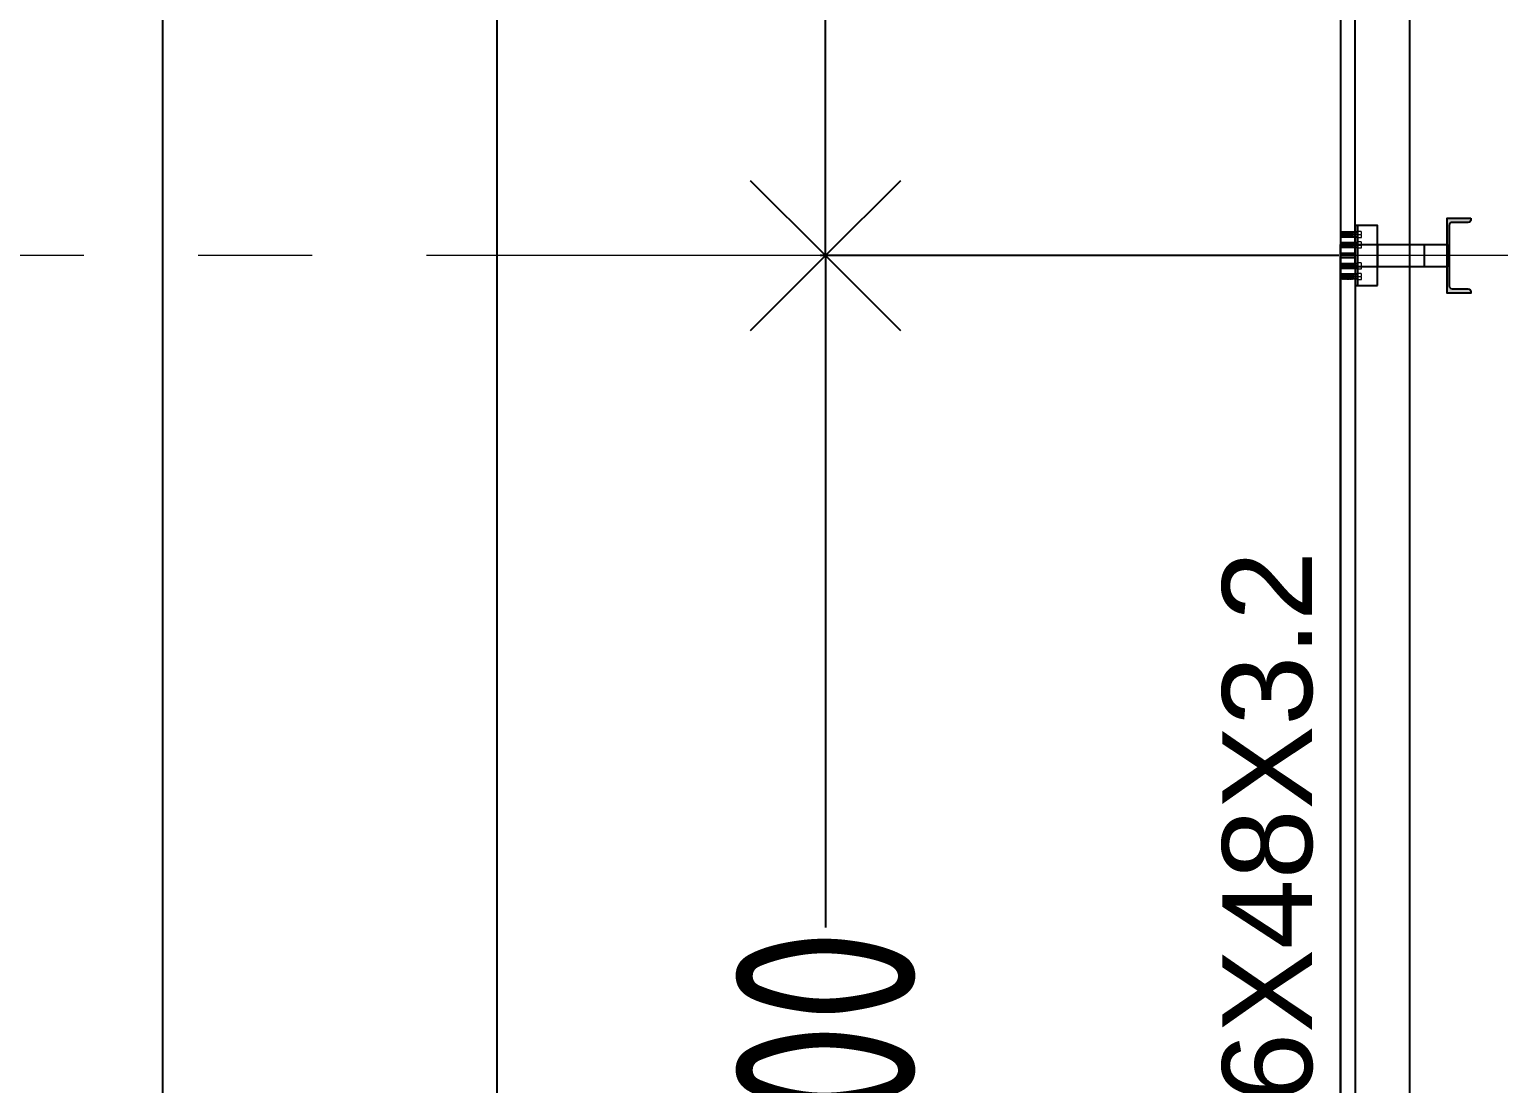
# Model space of a CAD drawing. Header units: millimetres. Extents: x 3470347 to 5996549, y -3470518 to 17149644.
# Drawn here: x 4828116 to 4833020, y 6614625 to 6618142 of the extents above; entities that cross this region are included whole.
import ezdxf
from ezdxf.enums import TextEntityAlignment as Align

# ---------------------------------------------------------------- set-up
doc = ezdxf.new("R2010")
doc.units = ezdxf.units.MM
doc.header["$MEASUREMENT"] = 0
doc.header["$PDMODE"] = 35
doc.header["$PDSIZE"] = -5
doc.linetypes.add('CENTER', pattern=[50.8, 31.75, -6.35, 6.35, -6.35])
doc.layers.get('0').update_dxf_attribs({"linetype": 'CONTINUOUS', "lineweight": 25})
doc.layers.get('DEFPOINTS').update_dxf_attribs({"linetype": 'CONTINUOUS', "lineweight": 25})
doc.layers.add('BOLT', color=1, linetype='CONTINUOUS')
doc.layers.add('lintel', color=2, linetype='CONTINUOUS')
for name, color, linetype, lineweight in [('CENTER', 8, 'CENTER', 0), ('channnel', 2, 'CONTINUOUS', 15), ('rRCC 2', 40, 'CONTINUOUS', 15)]:
    doc.layers.add(name, color=color, linetype=linetype, lineweight=lineweight)
doc.styles.add('DIM', font='geniso.shx', dxfattribs={"width": 0.85})
doc.styles.add('PDF Arial', font='arial.ttf')
doc.dimstyles.new('ST-100', dxfattribs={"dimscale": 100, "dimtxt": 7, "dimasz": 5, "dimexe": 0.18, "dimexo": 0.0625, "dimgap": 0.2, "dimtad": 0, "dimdec": 0, "dimzin": 0, "dimdsep": 46, "dimtxsty": 'DIM', "dimblk": 'OPEN90', "dimcen": 0.09, "dimclrd": 256, "dimclrt": 7, "dimadec": 0, "dimazin": 0, "dimtfac": 1, "dimtdec": 0, "dimtofl": 0, "dimtmove": 0, "dimatfit": 3, "dimldrblk": 'OPEN90', "dimfxl": 1, "dimtolj": 1, "dimtzin": 0, "dimlwd": -1, "dimarcsym": 0})

# ---------------------------------------------------------------- blocks, each defined once
blk = doc.blocks.new('_Open90')
at = {"color": 0, "linetype": 'ByBlock', "lineweight": -2}
for p, q in [((-0.5, 0.5), (0, 0)), ((0, 0), (-1, 0)), ((0, 0), (-0.5, -0.5))]:
    blk.add_line(p, q, dxfattribs=at)
blk = doc.blocks.new('*D1782')
at = {"layer": 'BOLT', "color": 0, "lineweight": -2}
for p, q in [((4832486.6, 6617387.3), (4830755.3, 6617387.3)), ((4832601.6, 6611587.3), (4830755.3, 6611587.3))]:
    blk.add_line(p, q, dxfattribs=at)
at = {"layer": 'BOLT'}
for p, q in [((4830773.3, 6616887.3), (4830773.3, 6615145)), ((4830773.3, 6612087.3), (4830773.3, 6613829.6))]:
    blk.add_line(p, q, dxfattribs=at)
at = {"layer": 'DEFPOINTS', "color": 0}
for p in [(4830773.3, 6617387.3), (4832492.9, 6617387.3), (4832607.9, 6611587.3)]:
    blk.add_point(p, dxfattribs=at)
at = {"layer": 'BOLT', "xscale": 500, "yscale": 500, "zscale": 500}
for p, rotation in [((4830773.3, 6617387.3), 90), ((4830773.3, 6611587.3), 270)]:
    blk.add_blockref('_Open90', p, dxfattribs=dict(at, rotation=rotation))
at = {"layer": 'BOLT', "color": 7, "insert": (4830773.3, 6614487.3), "char_height": 600, "attachment_point": 5, "rotation": 90, "style": 'DIM'}
blk.add_mtext('\\A1;5800', dxfattribs=at)
blk = doc.blocks.new('*D1785')
at = {"layer": 'BOLT', "color": 0, "lineweight": -2}
for p, q in [((4832486.6, 6623187.3), (4830755.3, 6623187.3)), ((4832486.6, 6617387.3), (4830755.3, 6617387.3))]:
    blk.add_line(p, q, dxfattribs=at)
at = {"layer": 'BOLT'}
for p, q in [((4830773.3, 6622687.3), (4830773.3, 6620945)), ((4830773.3, 6617887.3), (4830773.3, 6619629.6))]:
    blk.add_line(p, q, dxfattribs=at)
at = {"layer": 'DEFPOINTS', "color": 0}
for p in [(4832492.9, 6623187.3), (4830773.3, 6617387.3), (4832492.9, 6617387.3)]:
    blk.add_point(p, dxfattribs=at)
at = {"layer": 'BOLT', "xscale": 500, "yscale": 500, "zscale": 500}
for p, rotation in [((4830773.3, 6623187.3), 90), ((4830773.3, 6617387.3), 270)]:
    blk.add_blockref('_Open90', p, dxfattribs=dict(at, rotation=rotation))
at = {"layer": 'BOLT', "color": 7, "insert": (4830773.3, 6620287.3), "char_height": 600, "attachment_point": 5, "rotation": 90, "style": 'DIM'}
blk.add_mtext('\\A1;5800', dxfattribs=at)
blk = doc.blocks.new('*D1789')
at = {"layer": 'BOLT', "color": 0, "lineweight": -2}
for p, q in [((4829887.6, 6640627.3), (4829659.6, 6640627.3)), ((4829887.6, 6611587.3), (4829659.6, 6611587.3))]:
    blk.add_line(p, q, dxfattribs=at)
at = {"layer": 'BOLT'}
for p, q in [((4829677.6, 6640127.3), (4829677.6, 6628346.7)), ((4829677.6, 6612087.3), (4829677.6, 6623867.8))]:
    blk.add_line(p, q, dxfattribs=at)
at = {"layer": 'DEFPOINTS', "color": 0}
for p in [(4829893.9, 6640627.3), (4829677.6, 6611587.3), (4829893.9, 6611587.3)]:
    blk.add_point(p, dxfattribs=at)
at = {"layer": 'BOLT', "xscale": 500, "yscale": 500, "zscale": 500}
for p, rotation in [((4829677.6, 6640627.3), 90), ((4829677.6, 6611587.3), 270)]:
    blk.add_blockref('_Open90', p, dxfattribs=dict(at, rotation=rotation))
at = {"layer": 'BOLT', "color": 7, "insert": (4829677.6, 6626107.3), "char_height": 600, "attachment_point": 5, "rotation": 90, "style": 'DIM'}
blk.add_mtext('\\A1;29040 COL. C/C', dxfattribs=at)
blk = doc.blocks.new('*D1791')
at = {"layer": 'BOLT', "color": 0, "lineweight": -2}
for p, q in [((4832486.6, 6641107.3), (4828543.9, 6641107.3)), ((4832486.6, 6611107.3), (4828543.9, 6611107.3))]:
    blk.add_line(p, q, dxfattribs=at)
at = {"layer": 'BOLT'}
for p, q in [((4828561.9, 6640607.3), (4828561.9, 6628600.8)), ((4828561.9, 6611607.3), (4828561.9, 6623613.8))]:
    blk.add_line(p, q, dxfattribs=at)
at = {"layer": 'DEFPOINTS', "color": 0}
for p in [(4832492.9, 6641107.3), (4828561.9, 6611107.3), (4832492.9, 6611107.3)]:
    blk.add_point(p, dxfattribs=at)
at = {"layer": 'BOLT', "xscale": 500, "yscale": 500, "zscale": 500}
for p, rotation in [((4828561.9, 6641107.3), 90), ((4828561.9, 6611107.3), 270)]:
    blk.add_blockref('_Open90', p, dxfattribs=dict(at, rotation=rotation))
at = {"layer": 'BOLT', "color": 7, "insert": (4828561.9, 6626107.3), "char_height": 600, "attachment_point": 5, "rotation": 90, "style": 'DIM'}
blk.add_mtext('\\A1;30000 WALL O/O', dxfattribs=at)

msp = doc.modelspace()

# ---------------------------------------------------------------- hatches: boundary and pattern name
at = {"transparency": 33554559}
h = msp.add_hatch(color=1, dxfattribs=at)
h.dxf.hatch_style = 1
h.paths.add_polyline_path([(4832847.87, 6617512.26), (4832847.87, 6617262.26), (4832927.87, 6617262.26), (4832927.87, 6617266.36, 0.4142136), (4832917.87, 6617276.36), (4832864.97, 6617276.36, -0.4142136), (4832854.97, 6617286.36), (4832854.97, 6617488.16, -0.4142136), (4832864.97, 6617498.16), (4832917.87, 6617498.16, 0.4142136), (4832927.87, 6617508.16), (4832927.87, 6617512.26)])

# ---------------------------------------------------------------- linework, layer by layer
at = {"color": 8, "linetype": 'ByBlock'}
for p, q in [((4832548.87, 6617465.26, 0), (4832492.87, 6617465.26, 0)), ((4832548.87, 6617457.26, 0), (4832492.87, 6617457.26, 0)), ((4832548.87, 6617449.26, 0), (4832492.87, 6617449.26, 0)), ((4832548.87, 6617430.26, 0), (4832492.87, 6617430.26, 0)), ((4832548.87, 6617422.26, 0), (4832492.87, 6617422.26, 0)), ((4832548.87, 6617414.26, 0), (4832492.87, 6617414.26, 0)), ((4832548.87, 6617360.26, 0), (4832492.87, 6617360.26, 0)), ((4832548.87, 6617352.26, 0), (4832492.87, 6617352.26, 0)), ((4832548.87, 6617344.26, 0), (4832492.87, 6617344.26, 0)), ((4832548.87, 6617325.26, 0), (4832492.87, 6617325.26, 0)), ((4832548.87, 6617317.26, 0), (4832492.87, 6617317.26, 0)), ((4832548.87, 6617309.26, 0), (4832492.87, 6617309.26, 0))]:
    msp.add_line(p, q, dxfattribs=at)
at = {"color": 3}
msp.add_line((4832548.87, 6617487.26, 0), (4832548.87, 6617287.26, 0), dxfattribs=at)
at = {"color": 2}
for p, q in [((4832540.87, 6617393.93, 0), (4832492.87, 6617393.93, 0)), ((4832540.87, 6617393.93, 0), (4832492.87, 6617393.93, 0)), ((4832540.87, 6617380.59, 0), (4832492.87, 6617380.59, 0)), ((4832540.87, 6617380.59, 0), (4832492.87, 6617380.59, 0))]:
    msp.add_line(p, q, dxfattribs=at)
at = {"color": 8, "elevation": 0}
for points in [[(4832492.87, 6641107.26), (4832492.87, 6611107.26), (4862492.87, 6611107.26), (4862492.87, 6641107.26)], [(4832722.87, 6640877.26), (4832722.87, 6611337.26), (4862262.87, 6611337.26), (4862262.87, 6640877.26)]]:
    msp.add_lwpolyline(points, close=True, dxfattribs=at)
at = {"color": 6, "linetype": 'ByBlock', "elevation": 0}
for points in [[(4832492.87, 6623180.59), (4832492.87, 6617393.93), (4832540.87, 6617393.93), (4832540.87, 6623180.59)], [(4832492.87, 6611593.93), (4832492.87, 6617380.59), (4832540.87, 6617380.59), (4832540.87, 6611593.93)]]:
    msp.add_lwpolyline(points, close=True, dxfattribs=at)
at = {"color": 1, "elevation": 0}
msp.add_lwpolyline([(4832927.87, 6617512.26), (4832927.87, 6617508.16, -0.4142136), (4832917.87, 6617498.16), (4832864.97, 6617498.16, 0.4142136), (4832854.97, 6617488.16), (4832854.97, 6617286.36, 0.4142136), (4832864.97, 6617276.36), (4832917.87, 6617276.36, -0.4142136), (4832927.87, 6617266.36), (4832927.87, 6617262.26), (4832847.87, 6617262.26), (4832847.87, 6617512.26)], format="xyb", close=True, dxfattribs=at)
at = {"color": 3, "elevation": 0}
for points in [[(4832615.87, 6617287.26), (4832615.87, 6617487.26), (4832540.87, 6617487.26), (4832540.87, 6617287.26)], [(4832540.87, 6617424.76), (4832615.87, 6617424.76), (4832615.87, 6617349.76), (4832540.87, 6617349.76)], [(4832772.87, 6617424.76), (4832847.87, 6617424.76), (4832847.87, 6617349.76), (4832772.87, 6617349.76)]]:
    msp.add_lwpolyline(points, close=True, dxfattribs=at)
at = {"layer": 'CENTER', "color": 8, "ltscale": 60}
msp.add_line((4864873.95, 6617387.26, 0), (4827811.52, 6617387.26, 0), dxfattribs=at)
at = {"layer": 'channnel', "color": 8, "linetype": 'ByBlock'}
for p, q in [((4832548.87, 6617465.26, 0), (4832492.87, 6617465.26, 0)), ((4832492.87, 6617465.26, 0), (4832492.87, 6617449.26, 0)), ((4832534.47, 6617449.26, 0), (4832534.47, 6617465.26, 0)), ((4832548.87, 6617467.93, 0), (4832548.87, 6617446.59, 0)), ((4832561.19, 6617467.93, 0), (4832548.87, 6617467.93, 0)), ((4832548.87, 6617457.26, 0), (4832561.19, 6617457.26, 0)), ((4832548.87, 6617449.26, 0), (4832492.87, 6617449.26, 0)), ((4832548.87, 6617430.26, 0), (4832492.87, 6617430.26, 0)), ((4832492.87, 6617430.26, 0), (4832492.87, 6617414.26, 0)), ((4832548.87, 6617414.26, 0), (4832492.87, 6617414.26, 0)), ((4832534.47, 6617414.26, 0), (4832534.47, 6617430.26, 0)), ((4832561.19, 6617446.59, 0), (4832548.87, 6617446.59, 0)), ((4832548.87, 6617432.93, 0), (4832548.87, 6617411.59, 0)), ((4832561.19, 6617432.93, 0), (4832548.87, 6617432.93, 0)), ((4832548.87, 6617422.26, 0), (4832561.19, 6617422.26, 0)), ((4832561.19, 6617411.59, 0), (4832548.87, 6617411.59, 0)), ((4832548.87, 6617360.26, 0), (4832492.87, 6617360.26, 0)), ((4832492.87, 6617344.26, 0), (4832492.87, 6617360.26, 0)), ((4832534.47, 6617360.26, 0), (4832534.47, 6617344.26, 0)), ((4832548.87, 6617341.59, 0), (4832548.87, 6617362.93, 0)), ((4832561.19, 6617362.93, 0), (4832548.87, 6617362.93, 0)), ((4832548.87, 6617344.26, 0), (4832492.87, 6617344.26, 0)), ((4832548.87, 6617325.26, 0), (4832492.87, 6617325.26, 0)), ((4832492.87, 6617309.26, 0), (4832492.87, 6617325.26, 0)), ((4832548.87, 6617309.26, 0), (4832492.87, 6617309.26, 0)), ((4832534.47, 6617325.26, 0), (4832534.47, 6617309.26, 0)), ((4832548.87, 6617352.26, 0), (4832561.19, 6617352.26, 0)), ((4832561.19, 6617341.59, 0), (4832548.87, 6617341.59, 0)), ((4832548.87, 6617306.59, 0), (4832548.87, 6617327.93, 0)), ((4832561.19, 6617327.93, 0), (4832548.87, 6617327.93, 0)), ((4832548.87, 6617317.26, 0), (4832561.19, 6617317.26, 0)), ((4832561.19, 6617306.59, 0), (4832548.87, 6617306.59, 0))]:
    msp.add_line(p, q, dxfattribs=at)
at = {"layer": 'channnel', "color": 8, "linetype": 'Continuous'}
for p, q in [((4832498.67, 6617449.84, 0), (4832492.87, 6617462.27, 0)), ((4832497.42, 6617449.26, 0), (4832492.87, 6617459.02, 0)), ((4832495.63, 6617449.84, 0), (4832492.87, 6617455.76, 0)), ((4832494.39, 6617449.26, 0), (4832492.87, 6617452.51, 0)), ((4832500.45, 6617449.26, 0), (4832493.26, 6617464.68, 0)), ((4832501.7, 6617449.84, 0), (4832494.51, 6617465.26, 0)), ((4832503.49, 6617449.26, 0), (4832496.3, 6617464.68, 0)), ((4832504.73, 6617449.84, 0), (4832497.54, 6617465.26, 0)), ((4832506.52, 6617449.26, 0), (4832499.33, 6617464.68, 0)), ((4832508.04, 6617449.26, 0), (4832500.58, 6617465.26, 0)), ((4832509.29, 6617449.84, 0), (4832502.37, 6617464.68, 0)), ((4832511.07, 6617449.26, 0), (4832503.61, 6617465.26, 0)), ((4832512.32, 6617449.84, 0), (4832505.4, 6617464.68, 0)), ((4832514.11, 6617449.26, 0), (4832506.65, 6617465.26, 0)), ((4832515.35, 6617449.84, 0), (4832508.44, 6617464.68, 0)), ((4832517.14, 6617449.26, 0), (4832509.68, 6617465.26, 0)), ((4832518.39, 6617449.84, 0), (4832511.47, 6617464.68, 0)), ((4832520.18, 6617449.26, 0), (4832512.72, 6617465.26, 0)), ((4832521.42, 6617449.84, 0), (4832514.5, 6617464.68, 0)), ((4832522.75, 6617449.26, 0), (4832515.29, 6617465.26, 0)), ((4832515.49, 6617449.84, 0), (4832520.57, 6617464.68, 0)), ((4832523.21, 6617449.26, 0), (4832515.75, 6617465.26, 0)), ((4832516.68, 6617449.26, 0), (4832515.89, 6617465.26, 0)), ((4832524, 6617449.84, 0), (4832517.08, 6617464.68, 0)), ((4832517.28, 6617449.26, 0), (4832521.82, 6617465.26, 0)), ((4832524.46, 6617449.84, 0), (4832517.54, 6617464.68, 0)), ((4832517.93, 6617449.84, 0), (4832517.68, 6617464.68, 0)), ((4832525.78, 6617449.26, 0), (4832518.32, 6617465.26, 0)), ((4832526.25, 6617449.26, 0), (4832518.78, 6617465.26, 0)), ((4832519.72, 6617449.26, 0), (4832524.26, 6617465.26, 0)), ((4832519.96, 6617465.01, 0), (4832519.84, 6617465.26, 0)), ((4832527.03, 6617449.84, 0), (4832520.11, 6617464.68, 0)), ((4832520.96, 6617449.84, 0), (4832526.04, 6617464.68, 0)), ((4832528.82, 6617449.26, 0), (4832521.36, 6617465.26, 0)), ((4832522.99, 6617465.01, 0), (4832522.88, 6617465.26, 0)), ((4832530.07, 6617449.84, 0), (4832523.15, 6617464.68, 0)), ((4832523.86, 6617449.84, 0), (4832523.61, 6617464.68, 0)), ((4832531.85, 6617449.26, 0), (4832524.39, 6617465.26, 0)), ((4832525.65, 6617449.26, 0), (4832524.85, 6617465.26, 0)), ((4832526.03, 6617465.01, 0), (4832525.91, 6617465.26, 0)), ((4832533.1, 6617449.84, 0), (4832526.18, 6617464.68, 0)), ((4832526.89, 6617449.84, 0), (4832526.64, 6617464.68, 0)), ((4832534.47, 6617450.15, 0), (4832527.43, 6617465.26, 0)), ((4832529.06, 6617465.01, 0), (4832528.94, 6617465.26, 0)), ((4832534.47, 6617453.41, 0), (4832529.21, 6617464.68, 0)), ((4832534.47, 6617456.66, 0), (4832530.46, 6617465.26, 0)), ((4832532.09, 6617465.01, 0), (4832531.98, 6617465.26, 0)), ((4832534.47, 6617459.91, 0), (4832532.25, 6617464.68, 0)), ((4832534.47, 6617463.17, 0), (4832533.5, 6617465.26, 0)), ((4832535.13, 6617465.01, 0), (4832535.01, 6617465.26, 0)), ((4832498.67, 6617414.84, 0), (4832492.87, 6617427.27, 0)), ((4832497.42, 6617414.26, 0), (4832492.87, 6617424.02, 0)), ((4832495.63, 6617414.84, 0), (4832492.87, 6617420.76, 0)), ((4832494.39, 6617414.26, 0), (4832492.87, 6617417.51, 0)), ((4832500.45, 6617414.26, 0), (4832493.26, 6617429.68, 0)), ((4832501.7, 6617414.84, 0), (4832494.51, 6617430.26, 0)), ((4832503.49, 6617414.26, 0), (4832496.3, 6617429.68, 0)), ((4832504.73, 6617414.84, 0), (4832497.54, 6617430.26, 0)), ((4832506.52, 6617414.26, 0), (4832499.33, 6617429.68, 0)), ((4832508.04, 6617414.26, 0), (4832500.58, 6617430.26, 0)), ((4832509.29, 6617414.84, 0), (4832502.37, 6617429.68, 0)), ((4832511.07, 6617414.26, 0), (4832503.61, 6617430.26, 0)), ((4832512.32, 6617414.84, 0), (4832505.4, 6617429.68, 0)), ((4832514.11, 6617414.26, 0), (4832506.65, 6617430.26, 0)), ((4832515.35, 6617414.84, 0), (4832508.44, 6617429.68, 0)), ((4832517.14, 6617414.26, 0), (4832509.68, 6617430.26, 0)), ((4832518.39, 6617414.84, 0), (4832511.47, 6617429.68, 0)), ((4832520.18, 6617414.26, 0), (4832512.72, 6617430.26, 0)), ((4832521.42, 6617414.84, 0), (4832514.5, 6617429.68, 0)), ((4832522.75, 6617414.26, 0), (4832515.29, 6617430.26, 0)), ((4832515.49, 6617414.84, 0), (4832520.57, 6617429.68, 0)), ((4832523.21, 6617414.26, 0), (4832515.75, 6617430.26, 0)), ((4832516.68, 6617414.26, 0), (4832515.89, 6617430.26, 0)), ((4832524, 6617414.84, 0), (4832517.08, 6617429.68, 0)), ((4832517.28, 6617414.26, 0), (4832521.82, 6617430.26, 0)), ((4832524.46, 6617414.84, 0), (4832517.54, 6617429.68, 0)), ((4832517.93, 6617414.84, 0), (4832517.68, 6617429.68, 0)), ((4832525.78, 6617414.26, 0), (4832518.32, 6617430.26, 0)), ((4832526.25, 6617414.26, 0), (4832518.78, 6617430.26, 0)), ((4832519.72, 6617414.26, 0), (4832524.26, 6617430.26, 0)), ((4832519.96, 6617430.01, 0), (4832519.84, 6617430.26, 0)), ((4832527.03, 6617414.84, 0), (4832520.11, 6617429.68, 0)), ((4832520.96, 6617414.84, 0), (4832526.04, 6617429.68, 0)), ((4832528.82, 6617414.26, 0), (4832521.36, 6617430.26, 0)), ((4832522.99, 6617430.01, 0), (4832522.88, 6617430.26, 0)), ((4832530.07, 6617414.84, 0), (4832523.15, 6617429.68, 0)), ((4832523.86, 6617414.84, 0), (4832523.61, 6617429.68, 0)), ((4832531.85, 6617414.26, 0), (4832524.39, 6617430.26, 0)), ((4832525.65, 6617414.26, 0), (4832524.85, 6617430.26, 0)), ((4832526.03, 6617430.01, 0), (4832525.91, 6617430.26, 0)), ((4832533.1, 6617414.84, 0), (4832526.18, 6617429.68, 0)), ((4832526.89, 6617414.84, 0), (4832526.64, 6617429.68, 0)), ((4832534.47, 6617415.15, 0), (4832527.43, 6617430.26, 0)), ((4832529.06, 6617430.01, 0), (4832528.94, 6617430.26, 0)), ((4832534.47, 6617418.41, 0), (4832529.21, 6617429.68, 0)), ((4832534.47, 6617421.66, 0), (4832530.46, 6617430.26, 0)), ((4832532.09, 6617430.01, 0), (4832531.98, 6617430.26, 0)), ((4832534.47, 6617424.91, 0), (4832532.25, 6617429.68, 0)), ((4832534.47, 6617428.17, 0), (4832533.5, 6617430.26, 0)), ((4832535.13, 6617430.01, 0), (4832535.01, 6617430.26, 0)), ((4832494.39, 6617360.26, 0), (4832492.87, 6617357.01, 0)), ((4832497.42, 6617360.26, 0), (4832492.87, 6617350.5, 0)), ((4832495.63, 6617359.68, 0), (4832492.87, 6617353.76, 0)), ((4832498.67, 6617359.68, 0), (4832492.87, 6617347.25, 0)), ((4832500.45, 6617360.26, 0), (4832493.26, 6617344.84, 0)), ((4832501.7, 6617359.68, 0), (4832494.51, 6617344.26, 0)), ((4832503.49, 6617360.26, 0), (4832496.3, 6617344.84, 0)), ((4832504.73, 6617359.68, 0), (4832497.54, 6617344.26, 0)), ((4832506.52, 6617360.26, 0), (4832499.33, 6617344.84, 0)), ((4832508.04, 6617360.26, 0), (4832500.58, 6617344.26, 0)), ((4832509.29, 6617359.68, 0), (4832502.37, 6617344.84, 0)), ((4832511.07, 6617360.26, 0), (4832503.61, 6617344.26, 0)), ((4832512.32, 6617359.68, 0), (4832505.4, 6617344.84, 0)), ((4832514.11, 6617360.26, 0), (4832506.65, 6617344.26, 0)), ((4832515.35, 6617359.68, 0), (4832508.44, 6617344.84, 0)), ((4832517.14, 6617360.26, 0), (4832509.68, 6617344.26, 0)), ((4832518.39, 6617359.68, 0), (4832511.47, 6617344.84, 0)), ((4832520.18, 6617360.26, 0), (4832512.72, 6617344.26, 0)), ((4832521.42, 6617359.68, 0), (4832514.5, 6617344.84, 0)), ((4832522.75, 6617360.26, 0), (4832515.29, 6617344.26, 0)), ((4832515.49, 6617359.68, 0), (4832520.57, 6617344.84, 0)), ((4832523.21, 6617360.26, 0), (4832515.75, 6617344.26, 0)), ((4832516.68, 6617360.26, 0), (4832515.89, 6617344.26, 0)), ((4832524, 6617359.68, 0), (4832517.08, 6617344.84, 0)), ((4832517.28, 6617360.26, 0), (4832521.82, 6617344.26, 0)), ((4832524.46, 6617359.68, 0), (4832517.54, 6617344.84, 0)), ((4832517.93, 6617359.68, 0), (4832517.68, 6617344.84, 0)), ((4832525.78, 6617360.26, 0), (4832518.32, 6617344.26, 0)), ((4832526.25, 6617360.26, 0), (4832518.78, 6617344.26, 0)), ((4832519.72, 6617360.26, 0), (4832524.26, 6617344.26, 0)), ((4832527.03, 6617359.68, 0), (4832520.11, 6617344.84, 0)), ((4832520.96, 6617359.68, 0), (4832526.04, 6617344.84, 0)), ((4832528.82, 6617360.26, 0), (4832521.36, 6617344.26, 0)), ((4832530.07, 6617359.68, 0), (4832523.15, 6617344.84, 0)), ((4832523.86, 6617359.68, 0), (4832523.61, 6617344.84, 0)), ((4832531.85, 6617360.26, 0), (4832524.39, 6617344.26, 0)), ((4832525.65, 6617360.26, 0), (4832524.85, 6617344.26, 0)), ((4832533.1, 6617359.68, 0), (4832526.18, 6617344.84, 0)), ((4832526.89, 6617359.68, 0), (4832526.64, 6617344.84, 0)), ((4832534.47, 6617359.37, 0), (4832527.43, 6617344.26, 0)), ((4832534.47, 6617356.12, 0), (4832529.21, 6617344.84, 0)), ((4832494.39, 6617325.26, 0), (4832492.87, 6617322.01, 0)), ((4832497.42, 6617325.26, 0), (4832492.87, 6617315.5, 0)), ((4832495.63, 6617324.68, 0), (4832492.87, 6617318.76, 0)), ((4832498.67, 6617324.68, 0), (4832492.87, 6617312.25, 0)), ((4832500.45, 6617325.26, 0), (4832493.26, 6617309.84, 0)), ((4832501.7, 6617324.68, 0), (4832494.51, 6617309.26, 0)), ((4832503.49, 6617325.26, 0), (4832496.3, 6617309.84, 0)), ((4832504.73, 6617324.68, 0), (4832497.54, 6617309.26, 0)), ((4832506.52, 6617325.26, 0), (4832499.33, 6617309.84, 0)), ((4832508.04, 6617325.26, 0), (4832500.58, 6617309.26, 0)), ((4832509.29, 6617324.68, 0), (4832502.37, 6617309.84, 0)), ((4832511.07, 6617325.26, 0), (4832503.61, 6617309.26, 0)), ((4832512.32, 6617324.68, 0), (4832505.4, 6617309.84, 0)), ((4832514.11, 6617325.26, 0), (4832506.65, 6617309.26, 0)), ((4832515.35, 6617324.68, 0), (4832508.44, 6617309.84, 0)), ((4832517.14, 6617325.26, 0), (4832509.68, 6617309.26, 0)), ((4832518.39, 6617324.68, 0), (4832511.47, 6617309.84, 0)), ((4832520.18, 6617325.26, 0), (4832512.72, 6617309.26, 0)), ((4832521.42, 6617324.68, 0), (4832514.5, 6617309.84, 0)), ((4832522.75, 6617325.26, 0), (4832515.29, 6617309.26, 0)), ((4832515.49, 6617324.68, 0), (4832520.57, 6617309.84, 0)), ((4832523.21, 6617325.26, 0), (4832515.75, 6617309.26, 0)), ((4832516.68, 6617325.26, 0), (4832515.89, 6617309.26, 0)), ((4832524, 6617324.68, 0), (4832517.08, 6617309.84, 0)), ((4832517.28, 6617325.26, 0), (4832521.82, 6617309.26, 0)), ((4832524.46, 6617324.68, 0), (4832517.54, 6617309.84, 0)), ((4832517.93, 6617324.68, 0), (4832517.68, 6617309.84, 0)), ((4832525.78, 6617325.26, 0), (4832518.32, 6617309.26, 0)), ((4832526.25, 6617325.26, 0), (4832518.78, 6617309.26, 0)), ((4832519.72, 6617325.26, 0), (4832524.26, 6617309.26, 0)), ((4832519.96, 6617344.51, 0), (4832519.84, 6617344.26, 0)), ((4832519.96, 6617309.51, 0), (4832519.84, 6617309.26, 0)), ((4832527.03, 6617324.68, 0), (4832520.11, 6617309.84, 0)), ((4832520.96, 6617324.68, 0), (4832526.04, 6617309.84, 0)), ((4832528.82, 6617325.26, 0), (4832521.36, 6617309.26, 0)), ((4832522.99, 6617344.51, 0), (4832522.88, 6617344.26, 0)), ((4832522.99, 6617309.51, 0), (4832522.88, 6617309.26, 0)), ((4832530.07, 6617324.68, 0), (4832523.15, 6617309.84, 0)), ((4832523.86, 6617324.68, 0), (4832523.61, 6617309.84, 0)), ((4832531.85, 6617325.26, 0), (4832524.39, 6617309.26, 0)), ((4832525.65, 6617325.26, 0), (4832524.85, 6617309.26, 0)), ((4832526.03, 6617344.51, 0), (4832525.91, 6617344.26, 0)), ((4832526.03, 6617309.51, 0), (4832525.91, 6617309.26, 0)), ((4832533.1, 6617324.68, 0), (4832526.18, 6617309.84, 0)), ((4832526.89, 6617324.68, 0), (4832526.64, 6617309.84, 0)), ((4832534.47, 6617324.37, 0), (4832527.43, 6617309.26, 0)), ((4832529.06, 6617344.51, 0), (4832528.94, 6617344.26, 0)), ((4832529.06, 6617309.51, 0), (4832528.94, 6617309.26, 0)), ((4832534.47, 6617321.12, 0), (4832529.21, 6617309.84, 0)), ((4832534.47, 6617352.86, 0), (4832530.46, 6617344.26, 0)), ((4832534.47, 6617317.86, 0), (4832530.46, 6617309.26, 0)), ((4832532.09, 6617344.51, 0), (4832531.98, 6617344.26, 0)), ((4832532.09, 6617309.51, 0), (4832531.98, 6617309.26, 0)), ((4832534.47, 6617349.61, 0), (4832532.25, 6617344.84, 0)), ((4832534.47, 6617314.61, 0), (4832532.25, 6617309.84, 0)), ((4832534.47, 6617346.35, 0), (4832533.5, 6617344.26, 0)), ((4832534.47, 6617311.35, 0), (4832533.5, 6617309.26, 0)), ((4832535.13, 6617344.51, 0), (4832535.01, 6617344.26, 0)), ((4832535.13, 6617309.51, 0), (4832535.01, 6617309.26, 0))]:
    msp.add_line(p, q, dxfattribs=at)
for centre, radius, start, end in [((4832493.89, 6617464.97, 0), 0.688, 25, 205), ((4832496.92, 6617464.97, 0), 0.688, 25, 205), ((4832499.96, 6617464.97, 0), 0.688, 25, 205), ((4832502.99, 6617464.97, 0), 0.688, 25, 205), ((4832506.02, 6617464.97, 0), 0.688, 25, 205), ((4832509.06, 6617464.97, 0), 0.688, 25, 205), ((4832512.09, 6617464.97, 0), 0.688, 25, 205), ((4832515.13, 6617464.97, 0), 0.687, 25, 205), ((4832521.79, 6617485.68, 0), 21.43, 252.35517, 281.45871), ((4832522.38, 6617485.68, 0), 21.43, 252.35517, 281.45871), ((4832517.7, 6617464.97, 0), 0.688, 25, 205), ((4832518.16, 6617464.97, 0), 0.688, 25, 205), ((4832521.63, 6617457.41, 0), 8.28, 71.5284, 118.5661), ((4832520.74, 6617464.97, 0), 0.688, 25, 205), ((4832521.2, 6617464.97, 0), 0.688, 25, 205), ((4832523.77, 6617464.97, 0), 0.688, 25, 205), ((4832524.23, 6617464.97, 0), 0.688, 25, 205), ((4832526.8, 6617464.97, 0), 0.688, 25, 205), ((4832529.84, 6617464.97, 0), 0.688, 25, 205), ((4832532.87, 6617464.97, 0), 0.688, 25, 205), ((4832493.89, 6617429.97, 0), 0.688, 25, 205), ((4832495.01, 6617449.55, 0), 0.688, 205, 25), ((4832495.01, 6617414.55, 0), 0.688, 205, 25), ((4832496.92, 6617429.97, 0), 0.688, 25, 205), ((4832498.04, 6617449.55, 0), 0.687, 205, 25), ((4832498.04, 6617414.55, 0), 0.687, 205, 25), ((4832499.96, 6617429.97, 0), 0.688, 25, 205), ((4832501.08, 6617449.55, 0), 0.688, 205, 25), ((4832501.08, 6617414.55, 0), 0.688, 205, 25), ((4832502.99, 6617429.97, 0), 0.688, 25, 205), ((4832504.11, 6617449.55, 0), 0.688, 205, 25), ((4832504.11, 6617414.55, 0), 0.688, 205, 25), ((4832506.02, 6617429.97, 0), 0.688, 25, 205), ((4832508.66, 6617449.55, 0), 0.688, 205, 25), ((4832508.66, 6617414.55, 0), 0.688, 205, 25), ((4832509.06, 6617429.97, 0), 0.688, 25, 205), ((4832511.7, 6617449.55, 0), 0.688, 205, 25), ((4832511.7, 6617414.55, 0), 0.688, 205, 25), ((4832512.09, 6617429.97, 0), 0.688, 25, 205), ((4832514.73, 6617449.55, 0), 0.687, 205, 25), ((4832514.73, 6617414.55, 0), 0.687, 205, 25), ((4832515.13, 6617429.97, 0), 0.687, 25, 205), ((4832521.79, 6617450.68, 0), 21.43, 252.35517, 281.45871), ((4832519.75, 6617428.84, 0), 21.43, 72.35517, 101.45871), ((4832519.75, 6617393.84, 0), 21.43, 72.35517, 101.45871), ((4832522.38, 6617450.68, 0), 21.43, 252.35517, 281.45871), ((4832517.31, 6617449.55, 0), 0.687, 205, 25), ((4832517.31, 6617414.55, 0), 0.687, 205, 25), ((4832517.7, 6617429.97, 0), 0.688, 25, 205), ((4832517.77, 6617449.55, 0), 0.688, 205, 25), ((4832517.77, 6617414.55, 0), 0.688, 205, 25), ((4832519.9, 6617457.11, 0), 8.28, 251.5284, 298.5661), ((4832519.9, 6617422.11, 0), 8.28, 251.5284, 298.5661), ((4832518.16, 6617429.97, 0), 0.688, 25, 205), ((4832521.63, 6617422.41, 0), 8.28, 71.5284, 118.5661), ((4832520.34, 6617449.55, 0), 0.687, 205, 25), ((4832520.34, 6617414.55, 0), 0.687, 205, 25), ((4832520.74, 6617429.97, 0), 0.688, 25, 205), ((4832520.8, 6617449.55, 0), 0.688, 205, 25), ((4832520.8, 6617414.55, 0), 0.688, 205, 25), ((4832521.2, 6617429.97, 0), 0.688, 25, 205), ((4832523.37, 6617449.55, 0), 0.687, 205, 25), ((4832523.37, 6617414.55, 0), 0.687, 205, 25), ((4832523.77, 6617429.97, 0), 0.688, 25, 205), ((4832523.83, 6617449.55, 0), 0.687, 205, 25), ((4832523.83, 6617414.55, 0), 0.687, 205, 25), ((4832524.23, 6617429.97, 0), 0.688, 25, 205), ((4832526.27, 6617449.55, 0), 0.688, 205, 25), ((4832526.27, 6617414.55, 0), 0.688, 205, 25), ((4832526.41, 6617449.55, 0), 0.687, 205, 25), ((4832526.41, 6617414.55, 0), 0.687, 205, 25), ((4832526.8, 6617429.97, 0), 0.688, 25, 205), ((4832529.44, 6617449.55, 0), 0.687, 205, 25), ((4832529.44, 6617414.55, 0), 0.687, 205, 25), ((4832529.84, 6617429.97, 0), 0.688, 25, 205), ((4832532.48, 6617449.55, 0), 0.687, 205, 25), ((4832532.48, 6617414.55, 0), 0.687, 205, 25), ((4832532.87, 6617429.97, 0), 0.688, 25, 205), ((4832495.01, 6617359.97, 0), 0.688, 335, 155), ((4832498.04, 6617359.97, 0), 0.687, 335, 155), ((4832501.08, 6617359.97, 0), 0.688, 335, 155), ((4832504.11, 6617359.97, 0), 0.688, 335, 155), ((4832508.66, 6617359.97, 0), 0.688, 335, 155), ((4832511.7, 6617359.97, 0), 0.688, 335, 155), ((4832514.73, 6617359.97, 0), 0.687, 335, 155), ((4832519.75, 6617380.68, 0), 21.43, 258.54129, 287.64483), ((4832517.31, 6617359.97, 0), 0.687, 335, 155), ((4832517.77, 6617359.97, 0), 0.688, 335, 155), ((4832519.9, 6617352.41, 0), 8.28, 61.4339, 108.4716), ((4832520.34, 6617359.97, 0), 0.687, 335, 155), ((4832520.8, 6617359.97, 0), 0.688, 335, 155), ((4832523.37, 6617359.97, 0), 0.687, 335, 155), ((4832523.83, 6617359.97, 0), 0.687, 335, 155), ((4832526.27, 6617359.97, 0), 0.688, 335, 155), ((4832526.41, 6617359.97, 0), 0.687, 335, 155), ((4832529.44, 6617359.97, 0), 0.687, 335, 155), ((4832532.48, 6617359.97, 0), 0.687, 335, 155), ((4832493.89, 6617344.55, 0), 0.688, 155, 335), ((4832493.89, 6617309.55, 0), 0.688, 155, 335), ((4832495.01, 6617324.97, 0), 0.688, 335, 155), ((4832496.92, 6617344.55, 0), 0.688, 155, 335), ((4832496.92, 6617309.55, 0), 0.688, 155, 335), ((4832498.04, 6617324.97, 0), 0.687, 335, 155), ((4832499.96, 6617344.55, 0), 0.688, 155, 335), ((4832499.96, 6617309.55, 0), 0.688, 155, 335), ((4832501.08, 6617324.97, 0), 0.688, 335, 155), ((4832502.99, 6617344.55, 0), 0.688, 155, 335), ((4832502.99, 6617309.55, 0), 0.688, 155, 335), ((4832504.11, 6617324.97, 0), 0.688, 335, 155), ((4832506.02, 6617344.55, 0), 0.688, 155, 335), ((4832506.02, 6617309.55, 0), 0.688, 155, 335), ((4832508.66, 6617324.97, 0), 0.688, 335, 155), ((4832509.06, 6617344.55, 0), 0.688, 155, 335), ((4832509.06, 6617309.55, 0), 0.688, 155, 335), ((4832511.7, 6617324.97, 0), 0.688, 335, 155), ((4832512.09, 6617344.55, 0), 0.688, 155, 335), ((4832512.09, 6617309.55, 0), 0.688, 155, 335), ((4832514.73, 6617324.97, 0), 0.687, 335, 155), ((4832515.13, 6617344.55, 0), 0.687, 155, 335), ((4832515.13, 6617309.55, 0), 0.687, 155, 335), ((4832521.79, 6617323.84, 0), 21.43, 78.54129, 107.64483), ((4832521.79, 6617288.84, 0), 21.43, 78.54129, 107.64483), ((4832519.75, 6617345.68, 0), 21.43, 258.54129, 287.64483), ((4832522.38, 6617323.84, 0), 21.43, 78.54129, 107.64483), ((4832522.38, 6617288.84, 0), 21.43, 78.54129, 107.64483), ((4832517.31, 6617324.97, 0), 0.687, 335, 155), ((4832517.7, 6617344.55, 0), 0.688, 155, 335), ((4832517.7, 6617309.55, 0), 0.688, 155, 335), ((4832517.77, 6617324.97, 0), 0.688, 335, 155), ((4832519.9, 6617317.41, 0), 8.28, 61.4339, 108.4716), ((4832518.16, 6617344.55, 0), 0.688, 155, 335), ((4832518.16, 6617309.55, 0), 0.688, 155, 335), ((4832521.63, 6617352.11, 0), 8.28, 241.4339, 288.4716), ((4832521.63, 6617317.11, 0), 8.28, 241.4339, 288.4716), ((4832520.34, 6617324.97, 0), 0.687, 335, 155), ((4832520.74, 6617344.55, 0), 0.688, 155, 335), ((4832520.74, 6617309.55, 0), 0.688, 155, 335), ((4832520.8, 6617324.97, 0), 0.688, 335, 155), ((4832521.2, 6617344.55, 0), 0.688, 155, 335), ((4832521.2, 6617309.55, 0), 0.688, 155, 335), ((4832523.37, 6617324.97, 0), 0.687, 335, 155), ((4832523.77, 6617344.55, 0), 0.688, 155, 335), ((4832523.77, 6617309.55, 0), 0.688, 155, 335), ((4832523.83, 6617324.97, 0), 0.687, 335, 155), ((4832524.23, 6617344.55, 0), 0.688, 155, 335), ((4832524.23, 6617309.55, 0), 0.688, 155, 335), ((4832526.27, 6617324.97, 0), 0.688, 335, 155), ((4832526.41, 6617324.97, 0), 0.687, 335, 155), ((4832526.8, 6617344.55, 0), 0.688, 155, 335), ((4832526.8, 6617309.55, 0), 0.688, 155, 335), ((4832529.44, 6617324.97, 0), 0.687, 335, 155), ((4832529.84, 6617344.55, 0), 0.688, 155, 335), ((4832529.84, 6617309.55, 0), 0.688, 155, 335), ((4832532.48, 6617324.97, 0), 0.687, 335, 155), ((4832532.87, 6617344.55, 0), 0.688, 155, 335), ((4832532.87, 6617309.55, 0), 0.688, 155, 335)]:
    msp.add_arc(centre, radius, start, end, dxfattribs=at)
at = {"layer": 'channnel', "color": 8, "linetype": 'ByBlock'}
for centre in [(4832547.65, 6617462.59, 0), (4832547.65, 6617451.93, 0), (4832547.65, 6617427.59, 0), (4832547.65, 6617416.93, 0), (4832547.65, 6617357.59, 0), (4832547.65, 6617346.93, 0), (4832547.65, 6617322.59, 0), (4832547.65, 6617311.93, 0)]:
    msp.add_arc(centre, 14.55, 338.49843, 21.50157, dxfattribs=at)
at = {"layer": 'lintel', "color": 5, "linetype": 'ByBlock', "elevation": 0}
msp.add_lwpolyline([(4832492.87, 6617349.76), (4832492.87, 6617424.76), (4832847.87, 6617424.76), (4832847.87, 6617349.76), (4832492.87, 6617349.76)], dxfattribs=at)

# ---------------------------------------------------------------- texts
at = {"layer": 'rRCC 2', "style": 'PDF Arial'}
msp.add_text('S.RUNNER 96X48X3.2', height=300, rotation=90, dxfattribs=at).set_placement((4832247.4, 6614212.06, 0), align=Align.MIDDLE_CENTER)

# ---------------------------------------------------------------- dimensions: what is measured, and where the dimension line sits
at = {"layer": 'BOLT'}
for base, p1, p2, text, picture, middle in [((4828561.91, 6611107.26, 0), (4832492.87, 6641107.26, 0), (4832492.87, 6611107.26, 0), '<> WALL O/O', '*D1791', (4828561.91, 6626107.26, 0)), ((4829677.57, 6611587.26, 0), (4829893.88, 6640627.26, 0), (4829893.88, 6611587.26, 0), '<> COL. C/C', '*D1789', (4829677.57, 6626107.26, 0))]:
    dim = msp.add_linear_dim(base=base, p1=p1, p2=p2, angle=90, text=text, dimstyle='ST-100', override={"dimtxt": 6, "dimtxsty": 'DIM', "dimblk": 'Open90', "dimtmove": 1}, dxfattribs=at)
    dim.commit()
    dim.dimension.update_dxf_attribs({"geometry": picture, "text_midpoint": middle})
for p1, picture, middle in [((4832492.87, 6623187.26, 0), '*D1785', (4830773.26, 6620287.26, 0)), ((4832607.87, 6611587.26, 0), '*D1782', (4830773.26, 6614487.26, 0))]:
    dim = msp.add_linear_dim(base=(4830773.26, 6617387.26, 0), p1=p1, p2=(4832492.87, 6617387.26, 0), angle=90, dimstyle='ST-100', override={"dimtxt": 6, "dimblk": 'Open90', "dimtmove": 1}, dxfattribs=at)
    dim.commit()
    dim.dimension.update_dxf_attribs({"geometry": picture, "text_midpoint": middle})

doc.saveas('drawing.dxf')
